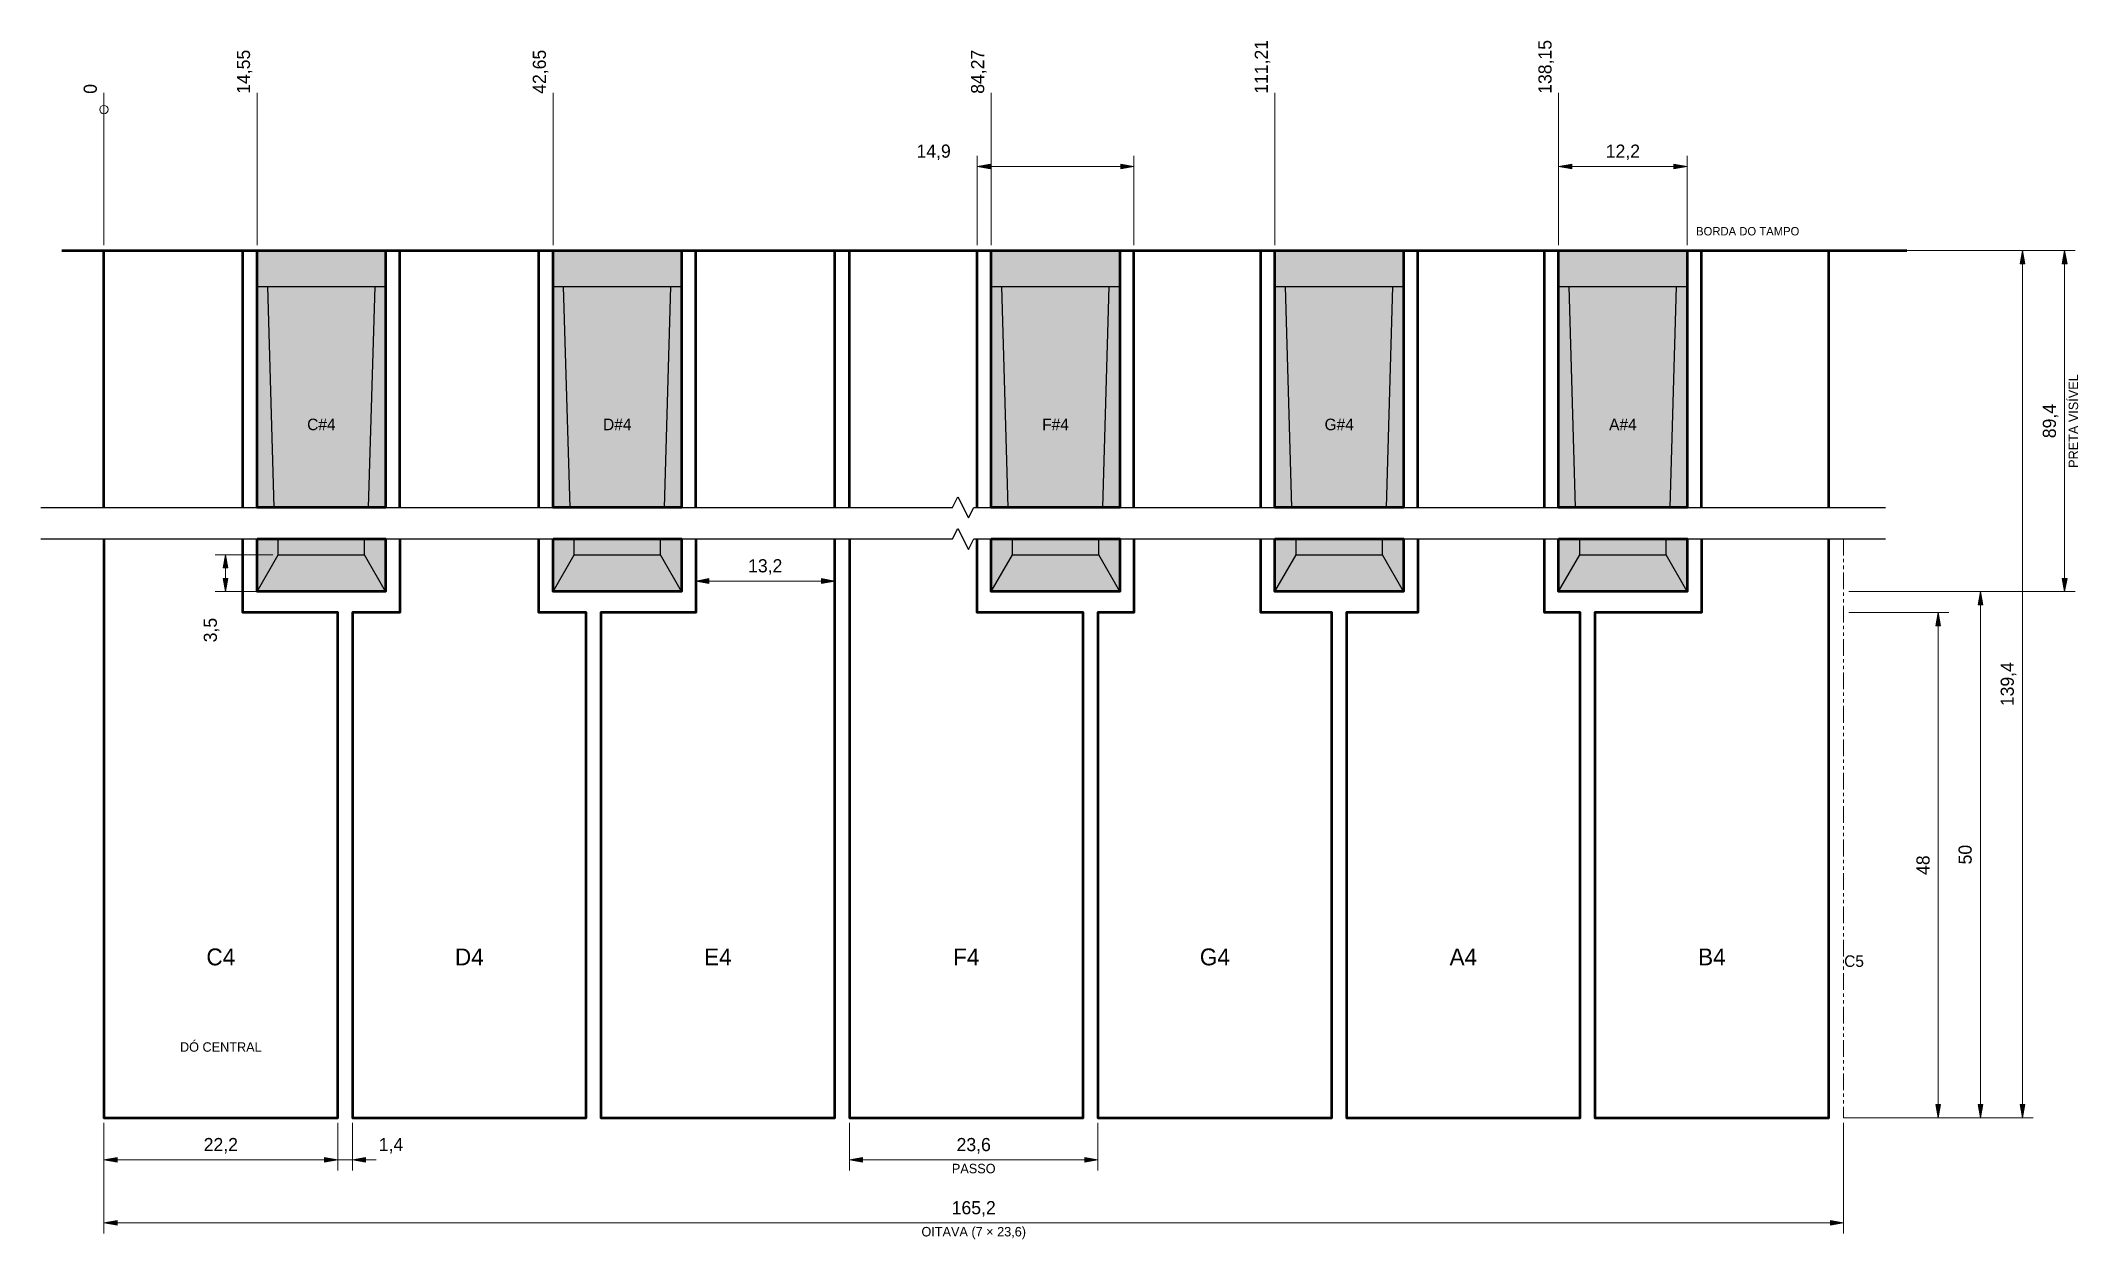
# Model space of a CAD drawing. Header units: millimetres. Extents: x -6 to 187, y -94 to 20.
import ezdxf
from ezdxf.enums import TextEntityAlignment as Align

# ---------------------------------------------------------------- set-up
doc = ezdxf.new("R2010")
doc.units = ezdxf.units.MM
doc.linetypes.add('PHANTOM', pattern=[6.35, 3.175, -0.635, 0.635, -0.635, 0.635, -0.635])
for name, color, linetype, lineweight in [('CONTORNO', 7, 'Continuous', 50), ('COTAS', 7, 'Continuous', 18), ('FANTASMA', 7, 'PHANTOM', 18), ('FINA', 7, 'Continuous', 25), ('TEXTO', 7, 'Continuous', 18)]:
    doc.layers.add(name, color=color, linetype=linetype, lineweight=lineweight)
doc.layers.add('PREENCHIMENTO', color=8, linetype='Continuous')

msp = doc.modelspace()

# ---------------------------------------------------------------- hatches: boundary and pattern name
at = {"layer": 'PREENCHIMENTO'}
for color, points in [(7, [(82.92, 8), (84.17, 8.225), (84.17, 7.775)]), (7, [(97.82, 8), (96.57, 7.775), (96.57, 8.225)]), (7, [(138.15, 8), (139.4, 8.225), (139.4, 7.775)]), (7, [(150.35, 8), (149.1, 7.775), (149.1, 8.225)]), (8, [(14.55, 0), (26.75, 0), (26.75, -24.4), (14.55, -24.4)]), (8, [(42.65, 0), (54.85, 0), (54.85, -24.4), (42.65, -24.4)]), (8, [(84.27, 0), (96.47, 0), (96.47, -24.4), (84.27, -24.4)]), (8, [(111.21, 0), (123.41, 0), (123.41, -24.4), (111.21, -24.4)]), (8, [(138.15, 0), (150.35, 0), (150.35, -24.4), (138.15, -24.4)]), (7, [(182.2, 0), (182.425, -1.25), (181.975, -1.25)]), (7, [(186.2, 0), (186.425, -1.25), (185.975, -1.25)]), (7, [(11.55, -28.9), (11.775, -30.15), (11.325, -30.15)]), (8, [(14.55, -27.4), (26.75, -27.4), (26.75, -32.4), (14.55, -32.4)]), (8, [(42.65, -27.4), (54.85, -27.4), (54.85, -32.4), (42.65, -32.4)]), (8, [(84.27, -27.4), (96.47, -27.4), (96.47, -32.4), (84.27, -32.4)]), (8, [(111.21, -27.4), (123.41, -27.4), (123.41, -32.4), (111.21, -32.4)]), (8, [(138.15, -27.4), (150.35, -27.4), (150.35, -32.4), (138.15, -32.4)]), (7, [(11.55, -32.4), (11.325, -31.15), (11.775, -31.15)]), (7, [(56.2, -31.4), (57.45, -31.175), (57.45, -31.625)]), (7, [(69.4, -31.4), (68.15, -31.625), (68.15, -31.175)]), (7, [(178.2, -32.4), (178.425, -33.65), (177.975, -33.65)]), (7, [(186.2, -32.4), (185.975, -31.15), (186.425, -31.15)]), (7, [(174.2, -34.4), (174.425, -35.65), (173.975, -35.65)]), (7, [(174.2, -82.4), (173.975, -81.15), (174.425, -81.15)]), (7, [(178.2, -82.4), (177.975, -81.15), (178.425, -81.15)]), (7, [(182.2, -82.4), (181.975, -81.15), (182.425, -81.15)]), (7, [(0, -86.4), (1.25, -86.175), (1.25, -86.625)]), (7, [(22.2, -86.4), (20.95, -86.625), (20.95, -86.175)]), (7, [(22.2, -86.4), (20.95, -86.625), (20.95, -86.175)]), (7, [(23.6, -86.4), (24.85, -86.175), (24.85, -86.625)]), (7, [(70.8, -86.4), (72.05, -86.175), (72.05, -86.625)]), (7, [(94.4, -86.4), (93.15, -86.625), (93.15, -86.175)]), (7, [(0, -92.4), (1.25, -92.175), (1.25, -92.625)]), (7, [(165.2, -92.4), (163.95, -92.625), (163.95, -92.175)])]:
    msp.add_hatch(color=color, dxfattribs=at).paths.add_polyline_path(points)

# ---------------------------------------------------------------- linework, layer by layer
at = {"layer": 'CONTORNO'}
for p, q in [((-4, 0), (171.2, 0)), ((0, -24.4), (0, 0)), ((13.2, -24.4), (13.2, 0)), ((28.1, -24.4), (28.1, 0)), ((41.3, -24.4), (41.3, 0)), ((56.2, -24.4), (56.2, 0)), ((69.4, -24.4), (69.4, 0)), ((70.8, -24.4), (70.8, 0)), ((82.92, -24.4), (82.92, 0)), ((97.82, -24.4), (97.82, 0)), ((109.86, -24.4), (109.86, 0)), ((124.76, -24.4), (124.76, 0)), ((136.8, -24.4), (136.8, 0)), ((151.7, -24.4), (151.7, 0)), ((163.8, -24.4), (163.8, 0))]:
    msp.add_line(p, q, dxfattribs=at)
for points in [[(14.55, 0), (26.75, 0), (26.75, -24.4), (14.55, -24.4)], [(42.65, 0), (54.85, 0), (54.85, -24.4), (42.65, -24.4)], [(84.27, 0), (96.47, 0), (96.47, -24.4), (84.27, -24.4)], [(111.21, 0), (123.41, 0), (123.41, -24.4), (111.21, -24.4)], [(138.15, 0), (150.35, 0), (150.35, -24.4), (138.15, -24.4)], [(14.55, -27.4), (26.75, -27.4), (26.75, -32.4), (14.55, -32.4)], [(42.65, -27.4), (54.85, -27.4), (54.85, -32.4), (42.65, -32.4)], [(84.27, -27.4), (96.47, -27.4), (96.47, -32.4), (84.27, -32.4)], [(111.21, -27.4), (123.41, -27.4), (123.41, -32.4), (111.21, -32.4)], [(138.15, -27.4), (150.35, -27.4), (150.35, -32.4), (138.15, -32.4)]]:
    msp.add_lwpolyline(points, close=True, dxfattribs=at)
for points in [[(0, -27.4), (0, -34.4), (0, -34.4), (0, -82.4), (22.2, -82.4), (22.2, -34.4), (13.2, -34.4), (13.2, -27.4)], [(28.1, -27.4), (28.1, -34.4), (23.6, -34.4), (23.6, -82.4), (45.8, -82.4), (45.8, -34.4), (41.3, -34.4), (41.3, -27.4)], [(56.2, -27.4), (56.2, -34.4), (47.2, -34.4), (47.2, -82.4), (69.4, -82.4), (69.4, -34.4), (69.4, -34.4), (69.4, -27.4)], [(70.8, -27.4), (70.8, -34.4), (70.8, -34.4), (70.8, -82.4), (93, -82.4), (93, -34.4), (82.92, -34.4), (82.92, -27.4)], [(97.82, -27.4), (97.82, -34.4), (94.4, -34.4), (94.4, -82.4), (116.6, -82.4), (116.6, -34.4), (109.86, -34.4), (109.86, -27.4)], [(124.76, -27.4), (124.76, -34.4), (118, -34.4), (118, -82.4), (140.2, -82.4), (140.2, -34.4), (136.8, -34.4), (136.8, -27.4)], [(151.7, -27.4), (151.7, -34.4), (141.6, -34.4), (141.6, -82.4), (163.8, -82.4), (163.8, -34.4), (163.8, -34.4), (163.8, -27.4)]]:
    msp.add_lwpolyline(points, dxfattribs=at)
at = {"layer": 'COTAS'}
for p, q in [((0, 0.5), (0, 15)), ((14.55, 0.5), (14.55, 15)), ((42.65, 0.5), (42.65, 15)), ((84.27, 0.5), (84.27, 15)), ((111.21, 0.5), (111.21, 15)), ((138.15, 0.5), (138.15, 15)), ((82.92, 0.5), (82.92, 9)), ((82.92, 8), (97.82, 8)), ((97.82, 0.5), (97.82, 9)), ((138.15, 0.5), (138.15, 9)), ((138.15, 8), (150.35, 8)), ((150.35, 0.5), (150.35, 9)), ((165.7, 0), (183.2, 0)), ((165.7, 0), (187.2, 0)), ((182.2, 0), (182.2, -82.4)), ((186.2, 0), (186.2, -32.4)), ((16.05, -28.9), (10.55, -28.9)), ((11.55, -28.9), (11.55, -32.4)), ((56.2, -27.9), (56.2, -32.4)), ((69.4, -27.9), (69.4, -32.4)), ((16.05, -32.4), (10.55, -32.4)), ((56.2, -31.4), (69.4, -31.4)), ((165.7, -32.4), (179.2, -32.4)), ((165.7, -32.4), (187.2, -32.4)), ((178.2, -32.4), (178.2, -82.4)), ((165.7, -34.4), (175.2, -34.4)), ((174.2, -34.4), (174.2, -82.4)), ((0, -82.9), (0, -87.4)), ((0, -82.9), (0, -93.4)), ((22.2, -82.9), (22.2, -87.4)), ((22.2, -82.9), (22.2, -87.4)), ((23.6, -82.9), (23.6, -87.4)), ((70.8, -82.9), (70.8, -87.4)), ((94.4, -82.9), (94.4, -87.4)), ((165.2, -82.9), (165.2, -93.4)), ((165.7, -82.4), (175.2, -82.4)), ((165.7, -82.4), (179.2, -82.4)), ((165.7, -82.4), (183.2, -82.4)), ((0, -86.4), (22.2, -86.4)), ((19.95, -86.4), (25.85, -86.4)), ((70.8, -86.4), (94.4, -86.4)), ((0, -92.4), (165.2, -92.4))]:
    msp.add_line(p, q, dxfattribs=at)
for points in [[(82.92, 8), (84.17, 8.225), (84.17, 7.775)], [(97.82, 8), (96.57, 7.775), (96.57, 8.225)], [(138.15, 8), (139.4, 8.225), (139.4, 7.775)], [(150.35, 8), (149.1, 7.775), (149.1, 8.225)], [(182.2, 0), (182.425, -1.25), (181.975, -1.25)], [(186.2, 0), (186.425, -1.25), (185.975, -1.25)], [(11.55, -28.9), (11.775, -30.15), (11.325, -30.15)], [(11.55, -32.4), (11.325, -31.15), (11.775, -31.15)], [(56.2, -31.4), (57.45, -31.175), (57.45, -31.625)], [(69.4, -31.4), (68.15, -31.625), (68.15, -31.175)], [(178.2, -32.4), (178.425, -33.65), (177.975, -33.65)], [(186.2, -32.4), (185.975, -31.15), (186.425, -31.15)], [(174.2, -34.4), (174.425, -35.65), (173.975, -35.65)], [(174.2, -82.4), (173.975, -81.15), (174.425, -81.15)], [(178.2, -82.4), (177.975, -81.15), (178.425, -81.15)], [(182.2, -82.4), (181.975, -81.15), (182.425, -81.15)], [(0, -86.4), (1.25, -86.175), (1.25, -86.625)], [(22.2, -86.4), (20.95, -86.625), (20.95, -86.175)], [(22.2, -86.4), (20.95, -86.625), (20.95, -86.175)], [(23.6, -86.4), (24.85, -86.175), (24.85, -86.625)], [(70.8, -86.4), (72.05, -86.175), (72.05, -86.625)], [(94.4, -86.4), (93.15, -86.625), (93.15, -86.175)], [(0, -92.4), (1.25, -92.175), (1.25, -92.625)], [(165.2, -92.4), (163.95, -92.625), (163.95, -92.175)]]:
    msp.add_lwpolyline(points, close=True, dxfattribs=at)
msp.add_circle((0, 13.4), 0.4, dxfattribs=at)
at = {"layer": 'FANTASMA', "ltscale": 0.5}
msp.add_lwpolyline([(165.2, -27.4), (165.2, -82.4), (171.2, -82.4)], dxfattribs=at)
at = {"layer": 'FINA'}
for p, q in [((14.55, -3.4), (26.75, -3.4)), ((16.162, -24.4), (15.55, -3.4)), ((25.138, -24.4), (25.75, -3.4)), ((42.65, -3.4), (54.85, -3.4)), ((44.262, -24.4), (43.65, -3.4)), ((53.238, -24.4), (53.85, -3.4)), ((84.27, -3.4), (96.47, -3.4)), ((85.882, -24.4), (85.27, -3.4)), ((94.858, -24.4), (95.47, -3.4)), ((111.21, -3.4), (123.41, -3.4)), ((112.822, -24.4), (112.21, -3.4)), ((121.798, -24.4), (122.41, -3.4)), ((138.15, -3.4), (150.35, -3.4)), ((139.762, -24.4), (139.15, -3.4)), ((148.738, -24.4), (149.35, -3.4)), ((14.55, -32.4), (16.55, -28.9)), ((16.55, -28.9), (16.55, -27.4)), ((16.55, -28.9), (24.75, -28.9)), ((24.75, -28.9), (24.75, -27.4)), ((26.75, -32.4), (24.75, -28.9)), ((42.65, -32.4), (44.65, -28.9)), ((44.65, -28.9), (44.65, -27.4)), ((44.65, -28.9), (52.85, -28.9)), ((52.85, -28.9), (52.85, -27.4)), ((54.85, -32.4), (52.85, -28.9)), ((84.27, -32.4), (86.27, -28.9)), ((86.27, -28.9), (86.27, -27.4)), ((86.27, -28.9), (94.47, -28.9)), ((94.47, -28.9), (94.47, -27.4)), ((96.47, -32.4), (94.47, -28.9)), ((111.21, -32.4), (113.21, -28.9)), ((113.21, -28.9), (113.21, -27.4)), ((113.21, -28.9), (121.41, -28.9)), ((121.41, -28.9), (121.41, -27.4)), ((123.41, -32.4), (121.41, -28.9)), ((138.15, -32.4), (140.15, -28.9)), ((140.15, -28.9), (140.15, -27.4)), ((140.15, -28.9), (148.35, -28.9)), ((148.35, -28.9), (148.35, -27.4)), ((150.35, -32.4), (148.35, -28.9))]:
    msp.add_line(p, q, dxfattribs=at)
for points in [[(-6, -24.4), (80.6, -24.4), (81.1, -23.4), (82.1, -25.4), (82.6, -24.4), (169.2, -24.4)], [(-6, -27.4), (80.6, -27.4), (81.1, -26.4), (82.1, -28.4), (82.6, -27.4), (169.2, -27.4)]]:
    msp.add_lwpolyline(points, dxfattribs=at)

# ---------------------------------------------------------------- texts
at = {"layer": 'TEXTO'}
for s, p in [('111,21', (110.91, 14.9)), ('138,15', (137.85, 14.9)), ('14,55', (14.25, 14.9)), ('42,65', (42.35, 14.9)), ('84,27', (83.97, 14.9)), ('0', (-0.3, 14.9))]:
    msp.add_text(s, height=1.25, rotation=90, dxfattribs=at).set_placement(p, align=Align.BOTTOM_LEFT)
msp.add_text('14,9', height=1.25, dxfattribs=at).set_placement((80.42, 8.45), align=Align.BOTTOM_RIGHT)
for s, height, p in [('12,2', 1.25, (144.25, 8.45)), ('C#4', 1.1, (20.65, -17.4)), ('D#4', 1.1, (48.75, -17.4)), ('F#4', 1.1, (90.37, -17.4)), ('G#4', 1.1, (117.31, -17.4)), ('A#4', 1.1, (144.25, -17.4)), ('13,2', 1.25, (62.8, -30.95)), ('C4', 1.6, (11.1, -68.4)), ('D4', 1.6, (34.7, -68.4)), ('E4', 1.6, (58.3, -68.4)), ('F4', 1.6, (81.9, -68.4)), ('G4', 1.6, (105.5, -68.4)), ('A4', 1.6, (129.1, -68.4)), ('B4', 1.6, (152.7, -68.4)), ('C5', 1.1, (166.2, -68.4)), ('DÓ CENTRAL', 0.9, (11.1, -76.4)), ('22,2', 1.25, (11.1, -85.95)), ('23,6', 1.25, (82.6, -85.95)), ('PASSO', 0.9, (82.6, -87.95)), ('165,2', 1.25, (82.6, -91.95)), ('OITAVA (7 × 23,6)', 0.9, (82.6, -93.95))]:
    msp.add_text(s, height=height, dxfattribs=at).set_placement(p, align=Align.BOTTOM_CENTER)
for s, height, p in [('BORDA DO TAMPO', 0.8, (151.2, 1.2)), ('1,4', 1.25, (26.1, -85.95))]:
    msp.add_text(s, height=height, dxfattribs=at).set_placement(p, align=Align.BOTTOM_LEFT)
for s, height, p in [('PRETA VISÍVEL', 0.9, (187.75, -16.2)), ('89,4', 1.25, (185.75, -16.2)), ('139,4', 1.25, (181.75, -41.2)), ('48', 1.25, (173.75, -58.4)), ('50', 1.25, (177.75, -57.4))]:
    msp.add_text(s, height=height, rotation=90, dxfattribs=at).set_placement(p, align=Align.BOTTOM_CENTER)
msp.add_text('3,5', height=1.25, rotation=90, dxfattribs=at).set_placement((11.1, -34.9), align=Align.BOTTOM_RIGHT)

doc.saveas('drawing.dxf')
